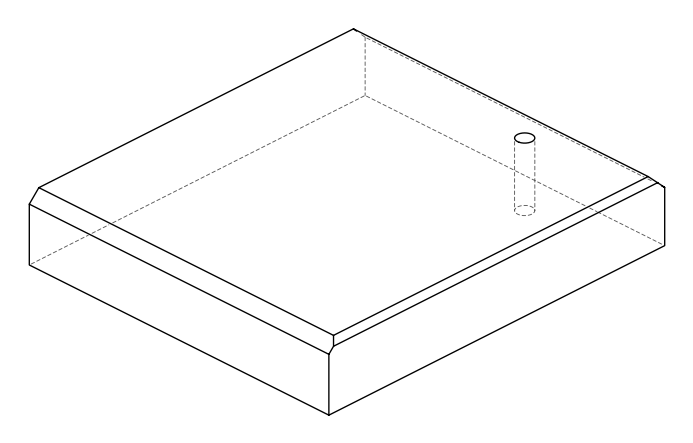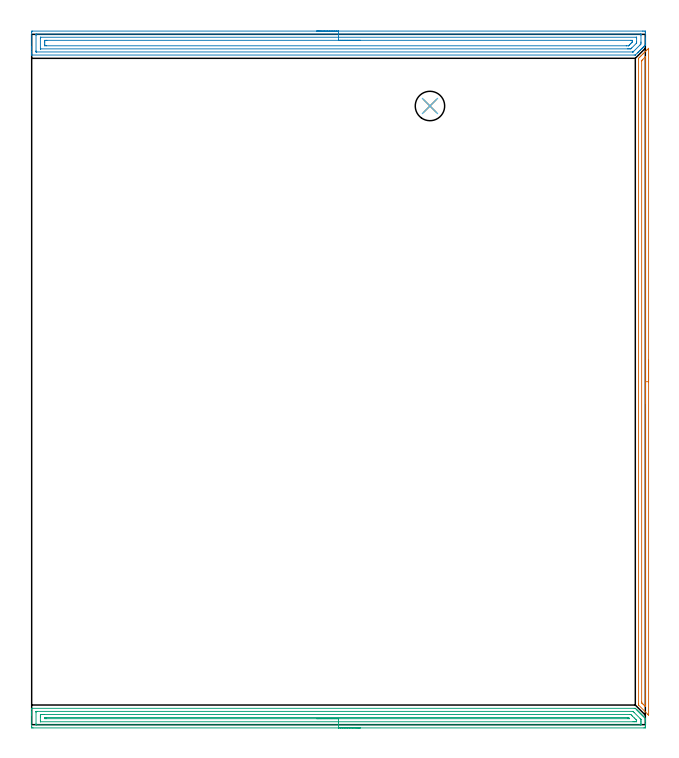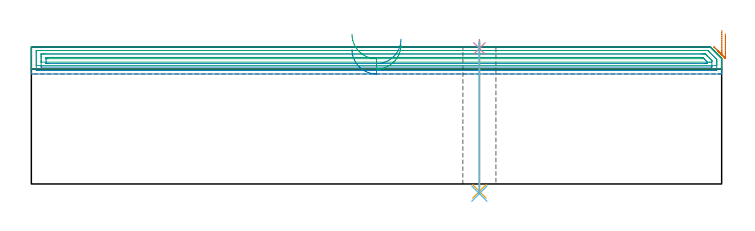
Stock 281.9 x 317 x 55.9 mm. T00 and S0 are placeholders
(PLAN: 6 operations, 3 tool changes, 23.9 min)
(1 AREA_MILL | FG_CHAMFER_SURFACE | UGT0205_001 | 5.01 min | 3305 mm3)
(2 AREA_MILL_1 | FG_CHAMFER_SURFACE_1 | UGT0205_001 | 9.25 min | 16987 mm3)
(3 AREA_MILL_2 | FG_CHAMFER_SURFACE_2 | UGT0205_001 | 9.15 min | 11353 mm3)
(4 SPOT_DRILL | STEP1HOLE | NXT0321_9005460120000 | 0.03 min | 1 mm3)
(5 DRILL_THROUGH_HOLE_INTO_CENTER | STEP1HOLE | NXT0301_055 | 0.25 min | 3084 mm3)
(6 DRILL_TO_ENLARGE_THROUGH_HOLE | STEP1HOLE | NXT0301_102 | 0.25 min | 4902 mm3)
(TOOL UGT0205_001 | Chamfer Mill 20 x 3 x 45 deg. | D20 FL50 Z2)
(TOOL NXT0321_9005460120000 | NC Spot Drill, 142deg, 12mm, Carbide, Uncoated | D12 PA142 FL30 Z2)
(TOOL NXT0301_055 | Carbide Drill 8.4mm [860.1-0840-042A1-MM 2214] | D8.4 PA140 FL61 Z2)
(TOOL NXT0301_102 | Carbide Drill 13.5mm [860.1-1350-108A1-MM 2214] | D13.5 PA140 FL123 Z2)
(OP 1 AREA_MILL)
G17 G21 G94 G90
T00 M6
G54
G17 G0 G90 X283.3 Y167.5 S1061 M3
G43 Z65.9 H0
Z61.3
G94 G1 Y167.462 Z60.428 F250.
Y167.348 Z59.564
Y167.159 Z58.712
Y166.897 Z57.88
Y166.563 Z57.074
Y166.16 Z56.3
Y165.692 Z55.564
Y165.16 Z54.872
Y164.571 Z54.229
Y163.928 Z53.64
Y163.236 Z53.109
Y162.5 Z52.64
Y161.726 Z52.237
Y160.92 Z51.903
Y160.088 Z51.641
Y159.236 Z51.452
Y158.372 Z51.338
Y157.5 Z51.3
X283.299 Y4.584 Z51.301
Y4.542
X283.291 Y4.416 Z51.306
X283.217 Y4.485 Z51.381
X283.116 Y4.584 Z51.482
X283.021 Y4.678 Z51.577
X278.719 Y8.981 Z55.881
X278.707 Y9.004 Z55.893
X278.7 Y9.502 Z55.9
Y305.498
X278.707 Y306. Z55.893
X278.719 Y306.019 Z55.881
X279.226 Y306.528 Z55.37
X279.616 Y306.916 Z54.984
X279.726 Y307.027 Z54.873
X279.986 Y307.287 Z54.613
X280.113 Y307.415 Z54.483
X280.481 Y307.781 Z54.119
X280.636 Y307.936 Z53.964
X280.88 Y308.181 Z53.718
X281. Y308.302 Z53.596
X281.346 Y308.646 Z53.254
X281.546 Y308.846 Z53.054
X281.774 Y309.075 Z52.824
X281.887 Y309.189 Z52.709
X282.455 Y309.755 Z52.145
X282.668 Y309.969 Z51.93
X282.774 Y310.075 Z51.822
X283.217 Y310.517 Z51.382
X283.267 Y310.565 Z51.332
X283.294 Y310.582 Z51.304
X283.3 Y310.565 Z51.3
Y157.5
X281.886 Z52.714
Y8.609
X281.881 Y8.386 Z52.719
X281.879 Y8.292 Z52.721
X281.826 Y8.336 Z52.774
X281.757 Y8.399 Z52.843
X281.543 Y8.608 Z53.057
X281. Y9.15 Z53.6
X280.648 Y9.502 Z53.952
X280.29 Y9.863 Z54.31
X280.188 Y9.969 Z54.412
X280.128 Y10.034 Z54.472
X280.121 Y10.062 Z54.479
X280.118 Y10.172 Z54.482
X280.114 Y10.395 Z54.486
Y304.603
X280.117 Y304.827 Z54.483
X280.12 Y304.938 Z54.48
X280.122 Y304.961 Z54.478
X280.138 Y304.981 Z54.462
X280.173 Y305.019 Z54.427
X280.38 Y305.229 Z54.22
X280.648 Y305.498 Z53.952
X281.716 Y306.565 Z52.884
X281.823 Y306.667 Z52.777
X281.858 Y306.696 Z52.742
X281.879 Y306.709 Z52.721
X281.881 Y306.614 Z52.719
X281.886 Y306.393 Z52.714
Y157.5
Y156.628 Z52.752
Y155.764 Z52.866
Y154.912 Z53.055
Y154.08 Z53.317
Y153.274 Z53.651
Y152.5 Z54.054
Y151.764 Z54.523
Y151.072 Z55.054
Y150.429 Z55.643
Y149.84 Z56.286
Y149.308 Z56.978
Y148.84 Z57.714
Y148.437 Z58.488
Y148.103 Z59.294
Y147.841 Z60.126
Y147.652 Z60.978
Y147.538 Z61.843
Y147.5 Z62.714
G0 Z65.9
M5
M2
(OP 2 AREA_MILL_1)
G17 G21 G94 G90
T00 M6
G54
G17 G0 G90 X130.9 Y318.5 S1061 M3
G43 Z65.9 H0
Z54.9
G94 G1 X130.938 Z54.028 F250.
X131.052 Z53.163
X131.241 Z52.312
X131.503 Z51.48
X131.837 Z50.674
X132.24 Z49.9
X132.708 Z49.164
X133.24 Z48.472
X133.829 Z47.829
X134.472 Z47.24
X135.164 Z46.708
X135.9 Z46.24
X136.674 Z45.837
X137.48 Z45.503
X138.312 Z45.241
X139.164 Z45.052
X140.028 Z44.938
X140.9 Z44.9
X280.583
X281.18 Y318.499 Z44.901
X281.77 Y318.493 Z44.904
X281.793 Y318.491 Z44.905
X281.8 Y317.905 Z45.492
Y315.229 Z48.165
Y314.684 Z48.713
Y314.338 Z49.059
Y313.792 Z49.604
Y313.446 Z49.949
Y312.481 Z50.918
X281.796 Y312.108 Z51.291
X281.794 Y312.102 Z51.297
X281.776 Y312.076 Z51.322
X281.364 Y311.662 Z51.735
X281.18 Y311.48 Z51.92
X281.019 Y311.319 Z52.08
X280.918 Y311.217 Z52.181
X280.882 Y311.181 Z52.217
X280.472 Y310.771 Z52.627
X280.286 Y310.586 Z52.813
X280.133 Y310.433 Z52.967
X280.026 Y310.325 Z53.073
X279.989 Y310.288 Z53.11
X279.58 Y309.879 Z53.519
X279.393 Y309.693 Z53.707
X279.246 Y309.546 Z53.853
X279.134 Y309.433 Z53.964
X279.095 Y309.394 Z54.004
X278.688 Y308.987 Z54.41
X278.499 Y308.799 Z54.6
X278.36 Y308.66 Z54.74
X278.242 Y308.541 Z54.856
X278.202 Y308.501 Z54.897
X277.278 Y307.578 Z55.822
X277.228 Y307.53 Z55.869
X277.2 Y307.507 Z55.893
X276.712 Y307.5 Z55.9
X0.173
X0.01 Y307.503 Z55.888
X0.007 Y307.556 Z55.836
X0. Y307.962 Z55.437
Y308.295 Z55.105
Y308.987 Z54.408
Y310.225 Z53.172
Y310.771 Z52.624
Y311.39 Z52.006
Y317.905 Z45.493
X0.002 Y318.179 Z45.218
X0.01 Y318.492 Z44.906
X0.323 Y318.499 Z44.899
X140.9 Y318.5 Z44.9
Y317.086 Z46.314
X279.466
X279.612 Y317.085 Z46.315
X279.709 Y317.082 Z46.318
X279.782 Y317.079 Z46.321
X279.79 Y317.069 Z46.331
X279.793 Y317.013 Z46.387
X279.799 Y316.607 Z46.793
Y313.446 Z49.954
X279.798 Y313.042 Z50.358
X279.79 Y312.554 Z50.846
X279.596 Y312.352 Z51.048
X279.393 Y312.143 Z51.257
X276.475 Y309.224 Z54.176
X276.235 Y308.987 Z54.413
X276.187 Y308.944 Z54.456
X276.167 Y308.928 Z54.472
X276.11 Y308.921 Z54.479
X275.965 Y308.916 Z54.484
X275.892 Y308.914 Z54.486
X2.334
X2.188 Y308.915 Z54.485
X2.09 Y308.918 Z54.482
X2.018 Y308.921 Z54.479
X2.01 Y308.931 Z54.469
X2.007 Y308.987 Z54.413
X2.001 Y309.393 Z54.007
Y316.527 Z46.873
X2.007 Y317.013 Z46.387
X2.01 Y317.062 Z46.338
X2.023 Y317.079 Z46.321
X2.115 Y317.082 Z46.318
X2.261 Y317.085 Z46.315
X140.9 Y317.086 Z46.314
Y315.672 Z47.728
X277.606 Y315.671 Z47.729
X277.753 Y315.67 Z47.73
X277.778 Y315.668 Z47.732
X277.785 Y315.666 Z47.734
X277.79 Y315.654 Z47.746
X277.796 Y315.552 Z47.848
X277.799 Y315.423 Z47.977
X277.8 Y313.446 Z49.954
X277.799 Y313.253 Z50.147
X277.793 Y313.059 Z50.341
X277.79 Y313.005 Z50.395
X277.773 Y312.983 Z50.417
X277.731 Y312.935 Z50.465
X277.606 Y312.805 Z50.595
X275.57 Y310.771 Z52.629
X275.245 Y310.452 Z52.948
X275.136 Y310.347 Z53.053
X274.925 Y310.335 Z53.065
X274.472 Y310.331 Z53.069
X274.032 Y310.329 Z53.071
X273.581
X4.194
X4.047 Y310.33 Z53.07
X4.022 Y310.332 Z53.068
X4.015 Y310.334 Z53.066
X4.01 Y310.346 Z53.054
X4.004 Y310.448 Z52.952
X4.001 Y310.577 Z52.823
X4. Y315.229 Z48.171
X4.001 Y315.422 Z47.978
X4.008 Y315.617 Z47.783
X4.01 Y315.665 Z47.735
X4.029 Y315.667 Z47.733
X4.083 Y315.67 Z47.73
X4.194 Y315.671 Z47.729
X140.9 Y315.672 Z47.728
Y314.257 Z49.143
X275.006
X275.748 Y314.251 Z49.149
X275.785
X275.79 Y314.209 Z49.191
X275.795 Y314.103 Z49.297
X275.797 Y313.89 Z49.51
X275.793 Y313.471 Z49.929
X275.787 Y313.446 Z49.954
X275.36 Y313.012 Z50.388
X274.925 Y312.574 Z50.826
X274.469 Y312.118 Z51.282
X274.322 Y311.973 Z51.427
X274.203 Y311.858 Z51.542
X274.122 Y311.782 Z51.618
X274.078 Y311.749 Z51.651
X274.032 Y311.747 Z51.653
X273.949 Y311.745 Z51.655
X273.138 Y311.743 Z51.657
X273.058
X6.794
X6.052 Y311.749 Z51.651
X6.015
X6.01 Y311.791 Z51.609
X6.005 Y311.897 Z51.503
X6.002 Y312.11 Z51.29
X6. Y312.535 Z50.865
Y313.427 Z49.973
X6.002 Y313.882 Z49.518
X6.006 Y314.1 Z49.3
X6.01 Y314.209 Z49.191
X6.016 Y314.251 Z49.149
X6.067 Y314.252 Z49.148
X6.875 Y314.257 Z49.143
X6.955
X140.9
X141.772 Z49.181
X142.636 Z49.295
X143.488 Z49.483
X144.32 Z49.746
X145.126 Z50.08
X145.9 Z50.482
X146.636 Z50.951
X147.328 Z51.482
X147.971 Z52.072
X148.56 Z52.715
X149.092 Z53.407
X149.56 Z54.143
X149.963 Z54.916
X150.297 Z55.722
X150.559 Z56.554
X150.748 Z57.406
X150.862 Z58.271
X150.9 Z59.143
G0 Z65.9
M5
M2
(OP 3 AREA_MILL_2)
G17 G21 G94 G90
T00 M6
G54
G17 G0 G90 X150.9 Y-1.5 S1061 M3
G43 Z65.9 H0
Z56.9
G94 G1 X150.862 Z56.028 F250.
X150.748 Z55.164
X150.559 Z54.312
X150.297 Z53.48
X149.963 Z52.674
X149.56 Z51.9
X149.092 Z51.164
X148.56 Z50.472
X147.971 Z49.829
X147.328 Z49.24
X146.636 Z48.708
X145.9 Z48.24
X145.126 Z47.837
X144.32 Z47.503
X143.488 Z47.241
X142.636 Z47.052
X141.772 Z46.938
X140.9 Z46.9
X0.62 Y-1.499 Z46.901
X0.108 Y-1.494 Z46.904
X0.009 Y-1.492 Z46.906
X0. Y-0.986 Z47.411
Y4.329 Z52.723
Y4.871 Z53.268
Y5.215 Z53.611
Y5.757 Z54.153
Y6.101 Z54.496
Y7.102 Z55.501
X0.008 Y7.474 Z55.865
X0.01 Y7.497 Z55.888
X0.173 Y7.5 Z55.9
X276.712
X277.195 Y7.501 Z55.881
X277.259 Y7.442 Z55.839
X277.271 Y7.429 Z55.828
X277.606 Y7.095 Z55.493
X277.715 Y6.987 Z55.383
X277.82 Y6.881 Z55.28
X277.904 Y6.796 Z55.196
X278.011 Y6.691 Z55.087
X278.112 Y6.588 Z54.987
X278.202 Y6.499 Z54.898
X278.306 Y6.396 Z54.792
X278.405 Y6.295 Z54.694
X278.499 Y6.201 Z54.6
X278.601 Y6.101 Z54.497
X278.698 Y6.002 Z54.402
X278.797 Y5.903 Z54.302
X278.896 Y5.805 Z54.201
X278.991 Y5.709 Z54.109
X279.095 Y5.605 Z54.005
X279.192 Y5.51 Z53.906
X279.284 Y5.416 Z53.816
X279.393 Y5.307 Z53.707
X279.487 Y5.215 Z53.611
X279.577 Y5.124 Z53.523
X279.691 Y5.01 Z53.409
X279.782 Y4.919 Z53.316
X279.869 Y4.831 Z53.23
X279.989 Y4.712 Z53.111
X280.078 Y4.624 Z53.02
X280.162 Y4.538 Z52.937
X280.286 Y4.414 Z52.813
X280.373 Y4.329 Z52.725
X280.455 Y4.245 Z52.644
X280.584 Y4.116 Z52.515
X280.668 Y4.034 Z52.43
X280.748 Y3.952 Z52.352
X280.882 Y3.818 Z52.217
X280.963 Y3.738 Z52.134
X281.041 Y3.66 Z52.059
X281.18 Y3.52 Z51.92
X281.259 Y3.443 Z51.839
X281.478 Y3.222 Z51.622
X281.701 Y3. Z51.399
X281.776 Y2.923 Z51.321
X281.799 Y2.89 Z51.287
X281.8 Y2.557 Z50.955
Y2.484 Z50.883
Y1.671 Z50.066
Y0.442 Z48.838
Y-0.101 Z48.294
Y-0.715 Z47.68
X281.797 Y-0.986 Z47.409
X281.791 Y-1.491 Z46.905
X281.691 Y-1.494 Z46.903
X281.18 Y-1.5 Z46.9
X140.9
Y-0.086 Z48.314
X2.185 Y-0.085 Z48.315
X2.081 Y-0.084 Z48.316
X2.03 Y-0.081 Z48.319
X2.012 Y-0.079 Z48.321
X2.01 Y-0.064 Z48.336
X2.005 Y0.049 Z48.449
X2.001 Y0.303 Z48.703
Y5.617 Z54.017
X2.008 Y6.022 Z54.422
X2.01 Y6.072 Z54.472
X2.026 Y6.079 Z54.479
X2.078 Y6.082 Z54.482
X2.188 Y6.084 Z54.484
X2.407 Y6.086 Z54.486
X275.834
X276.053 Y6.081 Z54.481
X276.158 Y6.079 Z54.479
X276.378 Y5.864 Z54.264
X276.712 Y5.537 Z53.937
X279.393 Y2.856 Z51.256
X279.686 Y2.557 Z50.957
X279.783 Y2.456 Z50.856
X279.79 Y2.355 Z50.755
X279.797 Y2.156 Z50.556
X279.799 Y1.671 Z50.071
X279.8 Y1.268 Z49.668
Y0.785 Z49.185
X279.799 Y0.383 Z48.783
X279.792 Y-0.022 Z48.378
X279.79 Y-0.072 Z48.328
X279.774 Y-0.079 Z48.321
X279.722 Y-0.082 Z48.318
X279.613 Y-0.084 Z48.316
X279.393 Y-0.086 Z48.314
X140.9
Y1.328 Z49.728
X4.079 Y1.329 Z49.729
X4.037 Y1.33 Z49.73
X4.015 Y1.332 Z49.732
X4.01 Y1.334 Z49.734
X4.007 Y1.351 Z49.751
X4.002 Y1.479 Z49.879
X4. Y1.671 Z50.071
Y1.864 Z50.264
Y3.443 Z51.843
Y3.635 Z52.035
X4.005 Y4.329 Z52.729
X4.009 Y4.513 Z52.913
X4.03 Y4.665 Z53.065
X4.194 Y4.666 Z53.066
X4.743 Y4.67 Z53.07
X5.088 Y4.671 Z53.071
X5.636 Y4.672 Z53.072
X274.58 Y4.671 Z53.071
X274.925 Y4.669 Z53.069
X275.04 Y4.666 Z53.066
X275.126 Y4.663 Z53.063
X275.194 Y4.598 Z52.998
X275.469 Y4.329 Z52.729
X275.819 Y3.982 Z52.382
X276.712 Y3.089 Z51.489
X277.243 Y2.557 Z50.957
X277.606 Y2.192 Z50.592
X277.729 Y2.06 Z50.46
X277.79 Y1.99 Z50.39
X277.793 Y1.864 Z50.264
X277.795 Y1.671 Z50.071
X277.791 Y1.487 Z49.887
X277.77 Y1.335 Z49.735
X277.606 Y1.333 Z49.733
X277.057 Y1.33 Z49.73
X276.712 Y1.329 Z49.729
X276.165 Y1.328 Z49.728
X140.9
Y2.743 Z51.143
X6.687
X6.168 Y2.745 Z51.145
X6.082 Y2.747 Z51.147
X6.021 Y2.749 Z51.149
X6.01 Y2.789 Z51.189
X6.009 Y3. Z51.4
X6.01 Y3.211 Z51.611
X6.021 Y3.251 Z51.651
X6.082 Y3.253 Z51.653
X6.17 Y3.256 Z51.656
X6.356 Y3.257 Z51.657
X6.875
X273.845
X274.032 Y3.255 Z51.655
X274.068 Y3.253 Z51.653
X274.087 Y3.251 Z51.651
X274.106 Y3.235 Z51.635
X274.189 Y3.158 Z51.558
X274.35 Y2.999 Z51.399
X274.507 Y2.841 Z51.241
X274.581 Y2.761 Z51.161
X274.591 Y2.748 Z51.148
X274.586 Y2.747 Z51.147
X274.551 Y2.746 Z51.146
X274.032 Y2.743 Z51.143
X273.845
X140.9
X140.028 Z51.181
X139.163 Z51.295
X138.312 Z51.483
X137.48 Z51.746
X136.674 Z52.08
X135.9 Z52.482
X135.164 Z52.951
X134.472 Z53.482
X133.829 Z54.072
X133.24 Z54.715
X132.708 Z55.407
X132.24 Z56.143
X131.837 Z56.916
X131.503 Z57.722
X131.241 Z58.554
X131.052 Z59.406
X130.938 Z60.271
X130.9 Z61.143
G0 Z65.9
M5
M2
(OP 4 SPOT_DRILL)
G17 G21 G94 G90
T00 M6
G54
G17 G0 G90 X182.9 Y284.1 S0 M3
G43 Z65.9 H0
G94 G81 G98 Z55.319 F250. R58.9
G80
M5
M2
(OP 5 DRILL_THROUGH_HOLE_INTO_CENTER)
G17 G21 G94 G90
T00 M6
G54
G17 G0 G90 X182.9 Y284.1 S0 M3
G43 Z65.9 H1
G94 G73 G98 Z-3.029 F250. Q7.366 R57.9
G80
M5
M2
(OP 6 DRILL_TO_ENLARGE_THROUGH_HOLE)
G17 G21 G94 G90
T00 M6
G54
G17 G0 G90 X182.9 Y284.1 S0 M3
G43 Z65.9 H1
G94 G73 G98 Z-3.957 F250. Q11.971 R57.9
G80
M5
M2
